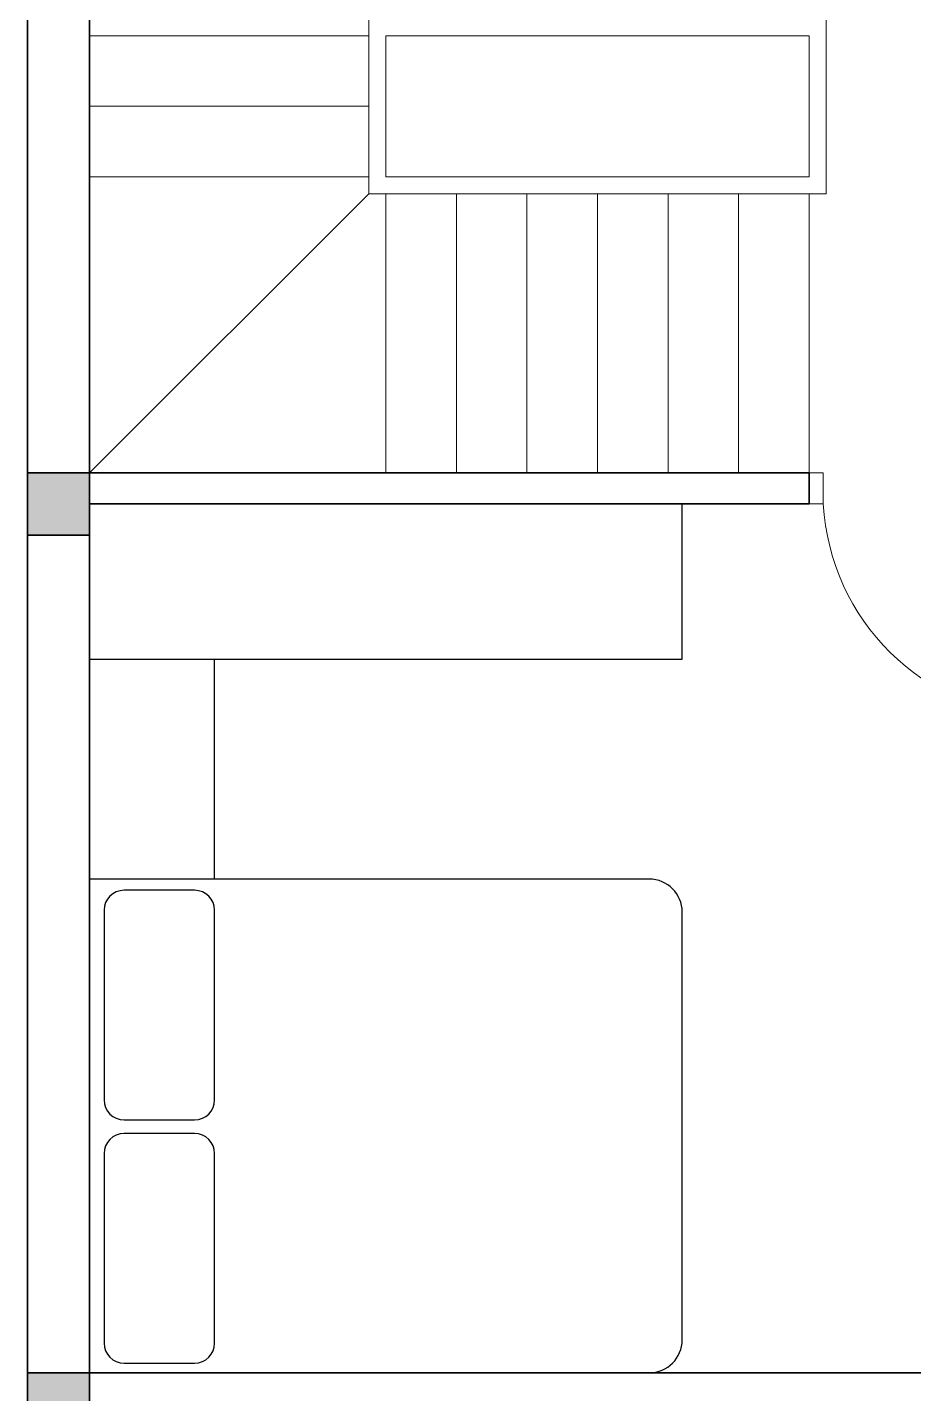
# Model space of a CAD drawing. Header units: millimetres. Extents: x -529782 to -142003, y -492574 to -273331.
# Drawn here: x -459322 to -456182, y -307661 to -302816 of the extents above; entities that cross this region are included whole.
import ezdxf

# ---------------------------------------------------------------- set-up
doc = ezdxf.new("R2010")
doc.units = ezdxf.units.MM
doc.header["$LTSCALE"] = 500
doc.header["$MEASUREMENT"] = 0
for name, color, linetype, lineweight in [('1.cat 30', 30, 'CONTINUOUS', 35), ('1.cot', 2, 'CONTINUOUS', 35), ('4.dim 08', 8, 'CONTINUOUS', 13), ('CA.dim 08', 251, 'CONTINUOUS', 13), ('noithat', 15, 'CONTINUOUS', 9)]:
    doc.layers.add(name, color=color, linetype=linetype, lineweight=lineweight)
doc.layers.add('NTHT', color=5, linetype='CONTINUOUS')

# ---------------------------------------------------------------- blocks, each defined once
blk = doc.blocks.new('A$C1A9D127A')
at = {"layer": 'noithat', "color": 135, "linetype": 'Continuous'}
for p, q in [((49.99985728343017, 109.9998206971213), (-0.0001427165698260069, 109.9998206971213)), ((-0.0001427165698260069, 109.9998206971213), (-0.0001427165698260069, -0.000179302878677845)), ((49.99985728343017, -0.000179302878677845), (49.99985728343017, 109.9998206971213)), ((-0.0001427165698260069, -0.000179302878677845), (49.99985728343017, -0.000179302878677845))]:
    blk.add_line(p, q, dxfattribs=at)
blk = doc.blocks.new('A$C2BDB356E')
at = {"layer": 'noithat', "color": 135, "linetype": 'Continuous'}
for p, q in [((0.0007344302721321583, 599.9999563574092), (0.0007344302721321583, 699.9999563574092)), ((0.0007344302721321583, 699.9999563574092), (40.00073443027213, 699.9999563574092)), ((40.00073443027213, 699.9999563574092), (40.00073443027213, 599.9999563574092)), ((40.00073443027213, 599.9999563574092), (0.0007344302721321583, 599.9999563574092)), ((0.0007344302721321583, 99.99995635740925), (0.0007344302721321583, -4.364259075373411e-05)), ((40.00073443027213, 99.99995635740925), (0.0007344302721321583, 99.99995635740925)), ((40.00073443027213, -4.364259075373411e-05), (40.00073443027213, 99.99995635740925)), ((0.0007344302721321583, -4.364259075373411e-05), (40.00073443027213, -4.364259075373411e-05))]:
    blk.add_line(p, q, dxfattribs=at)
at = {"layer": 'noithat', "color": 8, "linetype": 'Continuous'}
for p, q in [((0.0007344302721321583, 99.99995635740925), (0.0007344302721321583, 599.9999563574092)), ((20.00073443027213, 599.9999563574092), (20.00073443027213, 99.99995635740925)), ((40.00073443027213, 599.9999563574092), (40.00073443027213, 99.99995635740925))]:
    blk.add_line(p, q, dxfattribs=at)
at = {"layer": 'noithat', "color": 1, "linetype": 'Continuous'}
blk.add_arc((10.18820847296689, 740.3098040898665), 740.9098847954065, 272.306074052381, 356.8812333185894, dxfattribs=at)

msp = doc.modelspace()

# ---------------------------------------------------------------- hatches: boundary and pattern name
at = {"layer": '1.cot'}
for points in [[(-459101.9635896764, -304396.3387839113), (-459321.9635896764, -304396.3387839113), (-459321.9635896764, -304616.3387839113), (-459101.9635896764, -304616.3387839113)], [(-459101.9635896764, -307586.3387839113), (-459321.9635896764, -307586.3387839113), (-459321.9635896764, -307806.3387839113), (-459101.9635896764, -307806.3387839113)]]:
    msp.add_hatch(color=256, dxfattribs=at).paths.add_polyline_path(points)

# ---------------------------------------------------------------- linework, layer by layer
at = {"layer": '1.cat 30'}
for p, q in [((-459101.9635896764, -304396.3387839114), (-456551.9635896764, -304396.3387839113)), ((-456551.9635896764, -304396.3387839113), (-456551.9635896764, -304506.3387839113)), ((-459101.9635896764, -304506.3387839114), (-456551.9635896764, -304506.3387839114))]:
    msp.add_line(p, q, dxfattribs=at)
for points in [[(-457156.9635896764, -297786.3387839113), (-458211.9635896763, -297786.3387839113), (-458211.9635896763, -297786.3387839113), (-459321.9635896764, -297786.3387839113), (-459321.9635896764, -307806.3387839113), (-448201.9635896764, -307806.3387839113), (-448201.9635896764, -307051.3387839113)], [(-459101.9635896764, -301796.3387839114), (-459101.9635896764, -304396.3387839114)], [(-459101.9635896764, -304506.3387839114), (-459101.9635896764, -307586.3387839113), (-454121.9635896764, -307586.3387839113)]]:
    msp.add_lwpolyline(points, dxfattribs=at)
at = {"layer": '1.cot'}
for points in [[(-459321.9635896764, -304616.3387839113), (-459101.9635896764, -304616.3387839113), (-459101.9635896764, -304396.3387839113), (-459321.9635896764, -304396.3387839113)], [(-459321.9635896764, -307806.3387839113), (-459101.9635896764, -307806.3387839113), (-459101.9635896764, -307586.3387839113), (-459321.9635896764, -307586.3387839113)]]:
    msp.add_lwpolyline(points, close=True, dxfattribs=at)
at = {"layer": '4.dim 08'}
for p, q in [((-459321.9635896764, -307806.3387839113), (-459321.9635896764, -297786.3387839113)), ((-458111.9635896764, -302846.3387839113), (-459101.9635896764, -302846.3387839113)), ((-458051.9635896764, -302846.3387839113), (-456551.9635896763, -302846.3387839113)), ((-458111.9635896764, -303096.3387839113), (-459101.9635896764, -303096.3387839113)), ((-458111.9635896764, -303346.3387839113), (-459101.9635896764, -303346.3387839113)), ((-458051.9635896764, -303346.3387839113), (-456551.9635896764, -303346.3387839113)), ((-458111.9635896764, -303406.3387839113), (-459101.9635896764, -304396.3387839113)), ((-458051.9635896764, -304396.3387839113), (-458051.9635896764, -303406.3387839113)), ((-457801.9635896764, -304396.3387839113), (-457801.9635896764, -303406.3387839113)), ((-457551.9635896764, -304396.3387839113), (-457551.9635896764, -303406.3387839113)), ((-457301.9635896764, -304396.3387839113), (-457301.9635896764, -303406.3387839113)), ((-457051.9635896764, -304396.3387839113), (-457051.9635896764, -303406.3387839113)), ((-456801.9635896764, -304396.3387839113), (-456801.9635896764, -303406.3387839113)), ((-456551.9635896764, -304396.3387839113), (-456551.9635896764, -303406.3387839113)), ((-459321.9635896764, -304396.3387839113), (-459101.9635896764, -304396.3387839114))]:
    msp.add_line(p, q, dxfattribs=at)
at = {"layer": 'CA.dim 08'}
for points in [[(-458111.9635896764, -302786.3387839113), (-456491.9635896764, -302786.3387839113), (-456491.9635896764, -303406.3387839113), (-458111.9635896764, -303406.3387839113)], [(-458051.9635896764, -302846.3387839113), (-456551.9635896764, -302846.3387839113), (-456551.9635896764, -303346.3387839113), (-458051.9635896764, -303346.3387839113)]]:
    msp.add_lwpolyline(points, close=True, dxfattribs=at)
at = {"layer": 'NTHT'}
for p, q in [((-457001.963589654, -305056.3387839114), (-457001.9635896541, -304506.3387839113)), ((-459101.9635896764, -305056.3387839114), (-457001.963589654, -305056.3387839114)), ((-458658.4563876322, -305836.3387838888), (-458658.4563876322, -305056.3387839114)), ((-457118.6302563219, -305836.3387838889), (-459101.9635896764, -305836.3387838889)), ((-459101.9635896764, -305836.3387838889), (-459101.9635896764, -307586.3387839113)), ((-458729.4432900592, -305875.9874516938), (-458979.2630237422, -305875.9874516938)), ((-459050.2499261691, -305946.9743541245), (-459050.2499261691, -306618.9008943278)), ((-458658.4563876322, -306618.9008943278), (-458658.4563876322, -305946.9743541245)), ((-457001.963589654, -307469.6721172396), (-457001.963589654, -305953.0054505605)), ((-458979.2630237422, -306689.887796751), (-458729.4432900592, -306689.887796751)), ((-458729.4432900592, -306738.3966381166), (-458979.2630237422, -306738.3966381166)), ((-459050.2499261691, -306809.3835405398), (-459050.2499261691, -307481.3100807432)), ((-458658.4563876322, -307481.3100807432), (-458658.4563876322, -306809.3835405398)), ((-458979.2630237422, -307552.2969831739), (-458729.4432900592, -307552.2969831739)), ((-459101.9635896764, -307586.3387839113), (-457118.6302563219, -307586.3387839113))]:
    msp.add_line(p, q, dxfattribs=at)
for centre, radius, start, end in [((-457118.6302563219, -305953.0054505605), 116.6666666678871, 0, 90), ((-458979.2630237422, -305946.9743541245), 70.98690242850137, 90, 180), ((-458729.4432900592, -305946.9743541245), 70.98690242852808, 0, 90), ((-458979.2630237422, -306618.9008943278), 70.98690242849898, 180, 270), ((-458729.4432900592, -306618.9008943278), 70.98690242852558, 270, 0), ((-458979.2630237422, -306809.3835405398), 70.98690242850353, 90, 180), ((-458729.4432900592, -306809.3835405398), 70.9869024285299, 0, 90), ((-458979.2630237422, -307481.3100807432), 70.98690242850353, 180, 270), ((-458729.4432900592, -307481.3100807432), 70.9869024285299, 270, 0), ((-457118.6302563219, -307469.6721172396), 116.6666666678871, 270, 0)]:
    msp.add_arc(centre, radius, start, end, dxfattribs=at)

# ---------------------------------------------------------------- block references
at = {"layer": 'noithat', "xscale": -1}
msp.add_blockref('A$C1A9D127A', (-456501.9637323929, -304506.3386046084), dxfattribs=at)
at = {"layer": 'noithat', "xscale": -1.07999999995809, "yscale": 1.07999999995809, "zscale": 1.08}
msp.add_blockref('A$C2BDB356E', (-455691.9627964917, -305262.3387367773), dxfattribs=at)

doc.saveas('drawing.dxf')
